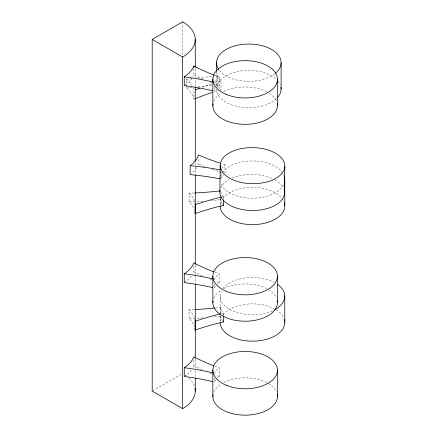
<?xml version="1.0" encoding="UTF-8"?>
<svg xmlns="http://www.w3.org/2000/svg" width="437" height="437" viewBox="0 0 437 437"><rect width="100%" height="100%" fill="white"/><g stroke="black" fill="none" stroke-linecap="round" stroke-linejoin="round"><path stroke-width="0.33" stroke-dasharray="2.19 1.64" d="M195.263 86.455L195.263 68.052M197.819 165.306A43.066 24.046 0.8 0 0 198.3 163.859L198.393 157.478M220.98 171.703L220.876 178.962A32.3 18.032 0.8 0 1 223.771 174.751M224.951 173.079L225.066 164.711A190.838 106.552 0.8 0 1 221.592 163.624M152.781 390.727L182.06 373.821M220.658 191.608A32.3 18.649 0 0 0 223.476 196.601L223.476 199.348M215.283 307.981A190.838 110.179 0 0 0 220.456 307.391A32.3 18.649 0 0 0 223.476 313.154L223.476 315.35M198.005 78.092A190.838 110.179 0 0 0 217.238 75.415A32.3 18.649 0 0 0 221.046 81.02L221.046 89.809A190.838 110.179 0 0 0 214.032 91.923M220.456 198.535L220.456 199.633A32.3 18.649 0 0 0 222.652 204.341M220.456 307.391L220.456 313.438M220.456 315.634L220.456 316.186A32.3 18.649 0 0 0 222.526 320.714M220.177 198.141L220.177 205.581M220.177 296.433L220.177 313.34M220.177 316.044L220.177 321.452M214.753 75.344A190.838 110.179 0 0 0 219.177 76.999L219.177 85.789A32.3 18.649 0 0 0 217.353 87.384M214.753 272.251A190.838 110.179 0 0 0 219.177 273.901L219.177 282.695A32.3 18.649 0 0 0 217.353 284.285M214.753 366.184A190.838 110.179 0 0 0 219.177 367.839L219.177 376.628A32.3 18.649 0 0 0 217.353 378.218M217.238 75.415L217.238 84.21A32.3 18.649 0 0 0 221.046 89.809M216.512 72.116L216.512 86.99M214.42 86.75L214.42 91.142A32.3 18.649 0 0 1 216.277 88.52M214.42 279.806L214.42 279.254A32.3 18.649 0 0 1 219.177 273.901M214.42 284.203L214.42 288.049A32.3 18.649 0 0 1 215.998 285.754M214.42 373.739L214.42 373.193A32.3 18.649 0 0 1 219.177 367.839M214.42 378.136L214.42 381.982A32.3 18.649 0 0 1 215.998 379.687M195.263 162.777L195.263 174.363M195.263 264.997L195.263 274.534M195.263 275.217L195.263 283.394M195.263 359.039L195.263 367.894M195.263 370.62L195.263 377.437M195.574 98.582A190.838 110.179 0 0 0 193.968 99.243L193.968 90.454A43.066 24.865 0 0 0 193.285 88.198M193.87 68.751L193.87 74.836A43.066 24.865 0 0 1 192.799 77.043M193.87 266.33L193.87 271.743A43.066 24.865 0 0 1 192.799 273.944M193.87 360.263L193.87 365.676A43.066 24.865 0 0 1 192.799 367.878M194.339 192.957A190.838 110.179 0 0 1 189.074 193.127L189.074 201.916A43.066 24.865 0 0 1 194.356 209.755M194.339 309.505A190.838 110.179 0 0 1 189.074 309.675L189.074 318.464A43.066 24.865 0 0 1 194.356 326.302M192.149 78.671A190.838 110.179 0 0 1 186.271 79.141L186.271 87.93A43.066 24.865 0 0 1 193.968 99.243M182.644 21.85L182.644 55.991M185.261 375.137A43.066 24.865 0 0 1 186.359 375.929M188.658 377.836A43.066 24.865 0 0 1 194.509 386.445M213.688 101.46A32.3 18.649 0 0 1 221.067 93.239M223.87 91.639A32.3 18.649 0 0 1 266.674 91.759M269.449 93.376A32.3 18.649 0 0 1 276.375 100.887M191.887 78.485A43.066 24.865 0 0 1 185.108 85.073M219.177 85.789A190.838 110.179 0 0 1 215.851 84.56M212.021 83.068A190.838 110.179 0 0 1 209.323 81.97M202.987 79.228A190.838 110.179 0 0 1 193.87 74.836M214.42 82.353A32.3 18.649 0 0 1 219.177 76.999M213.688 392.295A32.3 18.649 0 0 1 221.067 384.079M223.87 382.473A32.3 18.649 0 0 1 276.375 391.721M191.368 370.035A43.066 24.865 0 0 1 185.108 375.907M219.177 376.628A190.838 110.179 0 0 1 215.851 375.394M212.021 373.903A190.838 110.179 0 0 1 209.858 373.029M202.468 369.828A190.838 110.179 0 0 1 193.87 365.676M220.286 320.977A32.3 18.649 0 0 1 221.477 317.278M222.897 315.022A32.3 18.649 0 0 1 274.212 308.73M276.189 309.86A32.3 18.649 0 0 1 284.105 318.737M272.557 310.751A32.3 18.649 0 0 1 234.44 311.619A32.3 18.649 0 0 1 221.477 290.905M222.897 288.649A32.3 18.649 0 0 1 274.212 282.357M220.456 316.186A190.838 110.179 0 0 1 212.682 317.038M202.883 317.836A190.838 110.179 0 0 1 189.074 318.464M189.074 309.675A43.066 24.865 0 0 1 194.356 317.513M220.428 313.875A190.838 110.179 0 0 1 223.476 313.154M220.598 188.26A32.3 18.032 0.8 0 1 229.114 179.58M232.009 178.154A32.3 18.032 0.8 0 1 272.42 178.624M274.791 179.826A32.3 18.032 0.8 0 1 283.16 187.752M196.787 167.442A43.066 24.046 0.8 0 1 191.625 173.418M221.466 172.555A190.838 106.552 0.8 0 1 211.825 169.256M204.685 166.53A190.838 106.552 0.8 0 1 198.3 163.859M221.739 168.611A32.3 18.032 0.8 0 1 225.066 164.711M276.512 98.669A32.3 18.649 0 0 1 240.656 107.12A32.3 18.649 0 0 1 216.528 89.634M216.686 87.154A32.3 18.649 0 0 1 241.546 70.903A32.3 18.649 0 0 1 276.228 79.217M278.118 81.233A32.3 18.649 0 0 1 280.319 84.964M274.66 73.886A32.3 18.649 0 0 1 244.96 81.216A32.3 18.649 0 0 1 219.117 70.035M217.238 84.21A190.838 110.179 0 0 1 215.337 84.527M211.524 85.133A190.838 110.179 0 0 1 198.005 86.881M192.149 87.46A190.838 110.179 0 0 1 186.271 87.93M186.271 79.141A43.066 24.865 0 0 1 191.805 85.242M202.129 87.231A190.838 110.179 0 0 1 211.727 83.871M214.611 82.948A190.838 110.179 0 0 1 221.046 81.02M213.688 298.362A32.3 18.649 0 0 1 221.067 290.141M223.87 288.54A32.3 18.649 0 0 1 276.375 297.788M191.368 276.097A43.066 24.865 0 0 1 185.108 281.974M219.177 282.695A190.838 110.179 0 0 1 215.851 281.461M212.021 279.97A190.838 110.179 0 0 1 209.858 279.096M202.468 275.894A190.838 110.179 0 0 1 193.87 271.743M220.177 205.647A32.3 18.649 0 0 1 221.477 200.73M222.897 198.474A32.3 18.649 0 0 1 255.853 187.424A32.3 18.649 0 0 1 284.105 202.189M283.471 184.84A32.3 18.649 0 0 1 251.171 198.229A32.3 18.649 0 0 1 220.843 183.376M220.712 176.204A32.3 18.649 0 0 1 252.133 160.953A32.3 18.649 0 0 1 284.105 175.816M220.456 199.633A190.838 110.179 0 0 1 210.727 200.67M202.883 201.288A190.838 110.179 0 0 1 189.074 201.916M189.074 193.127A43.066 24.865 0 0 1 194.356 200.965M222.253 196.89A190.838 110.179 0 0 1 223.476 196.601"/><path stroke-width="0.66" d="M195.263 175.04L195.263 264.314M195.263 161.411L195.263 87.132M195.263 67.369L195.263 39.434M219.866 163.067A190.838 106.552 0.8 0 1 198.431 154.927A43.066 24.046 0.8 0 1 190.221 165.672L190.095 174.603A190.838 106.552 0.8 0 1 220.253 178.842M219.849 191.717L220.232 164.924M284.421 193.198L284.804 166.404A32.3 18.032 0.8 0 0 237.029 149.683A32.3 18.032 0.8 0 0 235.718 180.902A32.3 18.032 0.8 0 0 284.804 166.404M152.196 39.434L182.644 21.85A43.066 24.865 0 0 1 182.644 57.012L182.644 408.65L152.196 391.066L152.196 39.434L182.644 57.012M284.771 179.312L284.771 205.685M284.771 295.86L284.771 322.233M281.111 62.753L281.111 89.126M277.451 79.239L277.451 105.612M277.451 276.146L277.451 302.513M277.451 370.079L277.451 396.452M223.476 199.9L223.476 205.395A190.838 110.179 0 0 0 195.175 213.551A43.066 24.865 0 0 0 194.973 212.032M223.476 315.902L223.476 321.943A190.838 110.179 0 0 0 195.175 330.099A43.066 24.865 0 0 0 194.973 328.58M216.512 62.649L216.512 71.439M212.857 79.343L212.857 105.716M212.857 276.25L212.857 302.623M212.857 370.183L212.857 396.556M195.263 284.077L195.263 358.356M195.263 378.12L195.263 391.066M194.973 203.238A43.066 24.865 0 0 1 195.175 204.762L195.175 213.551M194.973 319.791A43.066 24.865 0 0 1 195.175 321.31L195.175 330.099M213.655 74.924A190.838 110.179 0 0 1 193.87 66.047L193.87 67.396M193.87 66.047A43.066 24.865 0 0 1 184.256 76.857L184.256 85.652A190.838 110.179 0 0 1 212.584 90.716M213.655 271.825A190.838 110.179 0 0 1 193.87 262.948A43.066 24.865 0 0 1 184.256 273.764L184.256 282.553A190.838 110.179 0 0 1 212.584 287.622M213.655 365.758A190.838 110.179 0 0 1 193.87 356.882A43.066 24.865 0 0 1 184.256 367.697L184.256 376.486A190.838 110.179 0 0 1 212.584 381.556M194.989 388.28A43.066 24.865 0 0 1 182.644 408.65M277.276 103.716A32.3 18.649 0 0 1 245.272 124.316A32.3 18.649 0 0 1 213.01 103.853M184.256 76.857A190.838 110.179 0 0 1 212.584 81.927M277.276 394.556A32.3 18.649 0 0 1 245.272 415.15A32.3 18.649 0 0 1 213.01 394.687M184.256 367.697A190.838 110.179 0 0 1 212.584 372.761M284.29 319.305A32.3 18.649 0 0 1 255.514 341.084A32.3 18.649 0 0 1 220.177 322.806M277.768 284.553A32.3 18.649 0 0 1 274.988 309.516M223.476 321.943A32.3 18.649 0 0 1 223.05 321.419M195.175 321.31A190.838 110.179 0 0 1 219.822 314.023M214.633 308.047A190.838 110.179 0 0 1 194.995 309.478M284.094 190.171A32.3 18.032 0.8 0 1 253.034 210.492A32.3 18.032 0.8 0 1 219.964 190.537M190.221 165.672A190.838 106.552 0.8 0 1 220.379 169.911M280.964 87.296A32.3 18.649 0 0 1 277.331 97.833M218.746 69.516A32.3 18.649 0 0 1 252.324 44.164A32.3 18.649 0 0 1 275.616 73.105M195.574 98.582A190.838 110.179 0 0 1 212.3 92.475M195.574 89.793A190.838 110.179 0 0 1 199.922 88.066M277.276 300.623A32.3 18.649 0 0 1 245.272 321.217A32.3 18.649 0 0 1 213.01 300.754M184.256 273.764A190.838 110.179 0 0 1 212.584 278.828M284.29 202.757A32.3 18.649 0 0 1 255.514 224.536A32.3 18.649 0 0 1 220.177 206.259M284.29 176.384A32.3 18.649 0 0 1 284.236 182.994M223.476 205.395A32.3 18.649 0 0 1 223.05 204.871M195.175 204.762A190.838 110.179 0 0 1 221.646 197.032M219.811 190.92A190.838 110.179 0 0 1 194.995 192.93M226.361 94.458A32.3 18.649 0 0 0 277.298 81.107A32.3 18.649 0 0 0 231.801 62.311A32.3 18.649 0 0 0 226.361 94.458M226.361 385.297A32.3 18.649 0 0 0 277.298 371.942A32.3 18.649 0 0 0 231.801 353.151A32.3 18.649 0 0 0 226.361 385.297M226.361 291.359A32.3 18.649 0 0 0 277.298 278.008A32.3 18.649 0 0 0 231.801 259.217A32.3 18.649 0 0 0 226.361 291.359"/></g></svg>
